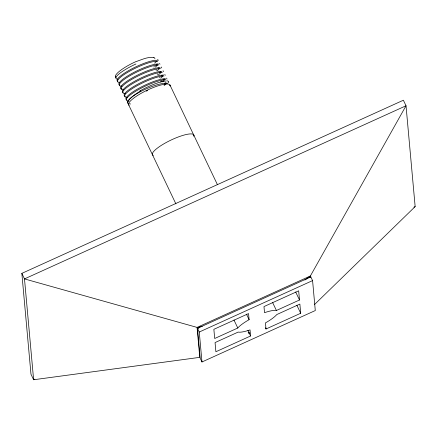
<?xml version="1.0" encoding="UTF-8"?>
<svg xmlns="http://www.w3.org/2000/svg" width="437" height="437" viewBox="0 0 437 437"><rect width="100%" height="100%" fill="white"/><g stroke="black" fill="none" stroke-linecap="round" stroke-linejoin="round"><path stroke-width="0.66" d="M314.553 304.507L415.15 206.603L406.022 105.765L403.378 100.22L21.85 273.365L30.978 374.209L33.622 379.753L199.775 357.351L197.065 327.406L24.494 278.91L21.85 273.365M304.9 280.013L310.374 275.982L406.022 105.765L24.494 278.91L33.622 379.753L34.862 379.185M309.718 277.714L310.816 276.905L312.581 280.603L315.29 310.549L201.981 361.973L200.217 358.274L197.508 328.329L310.816 276.905M139.982 90.749L140.512 90.432M413.905 207.165L415.15 206.603M201.981 361.973L199.272 332.027L312.581 280.603M237.783 328.012L214.693 338.495L213.862 329.323L248.555 313.58L249.106 319.682A22.91 5.195 -25.5 0 0 237.783 328.012L233.964 320.004M276.408 310.483L299.498 300.006L298.668 290.834L263.975 306.583L264.527 312.684A22.91 5.195 -25.5 0 1 276.408 310.483L272.584 302.48M248.145 332.781L249.385 332.218M248.582 333.704L249.822 333.141M250.581 335.993L215.889 351.741L215.059 342.57L238.154 332.087A22.91 5.195 -25.5 0 0 250.03 329.891L250.581 335.993L247.937 330.448M266.002 328.995L300.7 313.253L299.869 304.081L276.774 314.564A22.91 5.195 -25.5 0 1 265.45 322.894L266.002 328.995L265.417 327.766M202.276 326.439L197.065 327.406L310.374 275.982L310.494 277.315M198.808 328.089L197.508 328.329L199.272 332.027M153.666 57.449C147.782 56.723 142.129 59.519 136.688 61.377A4.736 1.076 -25.5 0 1 135.645 61.754L135.568 61.754A22.91 5.195 -25.5 0 0 115.302 76.655L115.417 76.617A22.932 5.845 -25.6 0 0 115.925 77.841M158.21 60.552L157.768 59.629A22.932 4.998 -23.9 0 1 157.85 60.093M159.532 63.327L159.975 64.25M161.297 67.019L161.734 67.943M163.056 70.718L163.498 71.641M164.82 74.41L165.262 75.333M166.584 78.108L167.021 79.031M168.343 81.801L168.786 82.724M193.52 134.596L217.38 184.567M295.68 291.998L299.498 300.006M296.876 305.244L300.7 313.253M169.96 85.007L193.902 135.388M246.463 314.137L249.106 319.682M128.669 104.864L175.887 203.861M129.117 105.328A22.904 5.189 -25.5 0 1 147.362 90.115A22.904 5.189 -25.5 0 1 170.086 85.936M153.3 155.43A22.91 5.195 -25.5 0 1 171.129 140.015A22.91 5.195 -25.5 0 1 193.766 136.268M165.831 82.686A22.932 4.545 -25.4 0 1 164.345 84.041M126.714 99.833A22.932 4.545 -25.4 0 1 139.228 88.077A22.932 4.545 -25.4 0 1 165.454 78.747M164.066 78.988A22.932 4.545 -25.4 0 1 162.946 80.037M162.012 80.818A22.932 4.545 -25.4 0 1 160.554 81.927M125.501 96.277A22.932 4.545 -25.4 0 1 136.677 84.816A22.932 4.545 -25.4 0 1 163.695 75.049M166.901 80.763A22.932 4.545 -25.4 0 1 168.382 81.785M166.328 83.587A22.932 4.545 -25.3 0 1 164.115 85.543M128.964 100.947A22.932 4.545 -25.3 0 1 137.442 90.235A22.932 4.545 -25.3 0 1 165.825 79.692M164.563 79.889A22.932 4.545 -25.3 0 1 162.351 81.85M127.2 97.254A22.932 4.545 -25.3 0 1 135.683 86.542A22.932 4.545 -25.3 0 1 164.061 75.994M162.302 75.295A22.932 4.545 -25.4 0 1 161.526 76.038M159.849 77.436A22.932 4.545 -25.4 0 1 159.434 77.753M123.19 92.442A22.932 4.545 -25.4 0 1 135.705 80.687A22.932 4.545 -25.4 0 1 161.93 71.357M162.799 76.196A22.932 4.545 -25.3 0 1 160.592 78.152M125.441 93.556A22.932 4.545 -25.3 0 1 133.919 82.844A22.932 4.545 -25.3 0 1 162.296 72.302M160.543 71.597A22.932 4.545 -25.4 0 1 159.418 72.646M157.883 73.897A22.932 4.545 -25.4 0 1 157.244 74.372M121.978 88.886A22.932 4.545 -25.4 0 1 133.148 77.425A22.932 4.545 -25.4 0 1 160.166 67.659M161.04 72.498A22.932 4.545 -25.3 0 1 158.423 74.776M123.414 89.864A22.932 4.545 -25.3 0 1 132.4 79.01A22.932 4.545 -25.3 0 1 160.537 68.604M158.778 67.899A22.932 4.545 -25.4 0 1 158.167 68.494M156.528 69.887A22.932 4.545 -25.4 0 1 156.118 70.204M119.662 85.046A22.932 4.545 -25.4 0 1 132.182 73.296A22.932 4.545 -25.4 0 1 158.402 63.966M157.014 64.206A22.932 4.545 -25.4 0 1 155.894 65.255M154.359 66.506A22.932 4.545 -25.4 0 1 153.72 66.981M117.903 81.353A22.932 4.545 -25.4 0 1 130.417 69.603A22.932 4.545 -25.4 0 1 156.643 60.268M159.276 68.806A22.932 4.545 -25.3 0 1 157.063 70.761M121.912 86.165A22.932 4.545 -25.3 0 1 130.395 75.454A22.932 4.545 -25.3 0 1 158.773 64.911M157.511 65.108A22.932 4.545 -25.3 0 1 155.102 67.227M119.64 82.467A22.932 4.545 -25.3 0 1 129.117 71.482A22.932 4.545 -25.3 0 1 157.009 61.213M157.604 60.863A22.932 4.998 -23.9 0 1 157.254 61.464M156.626 61.147A22.932 4.545 -25.3 0 1 154.6 63.146M117.897 79.223A22.932 4.545 -25.3 0 1 135.918 63.977M153.715 57.433A21.08 4.78 -25.5 0 1 154.895 58.782M115.461 76.59A4.446 1.011 -25.5 0 1 115.827 76.732M130.576 103.968A22.932 5.26 -23.8 0 1 138.797 92.568A22.932 5.26 -23.8 0 1 167.803 83.238M146.39 91.147A21.074 4.774 -25.5 0 1 147.608 90.552M169.949 85.565A4.446 1.011 -25.5 0 1 169.78 85.532M140.725 90.475A22.932 4.572 -26 0 1 166.153 81.053M128.571 103.919A22.932 5.391 -27.1 0 1 140.648 90.912M170.173 85.526A22.932 5.004 -23.9 0 1 170.195 85.849"/></g></svg>
